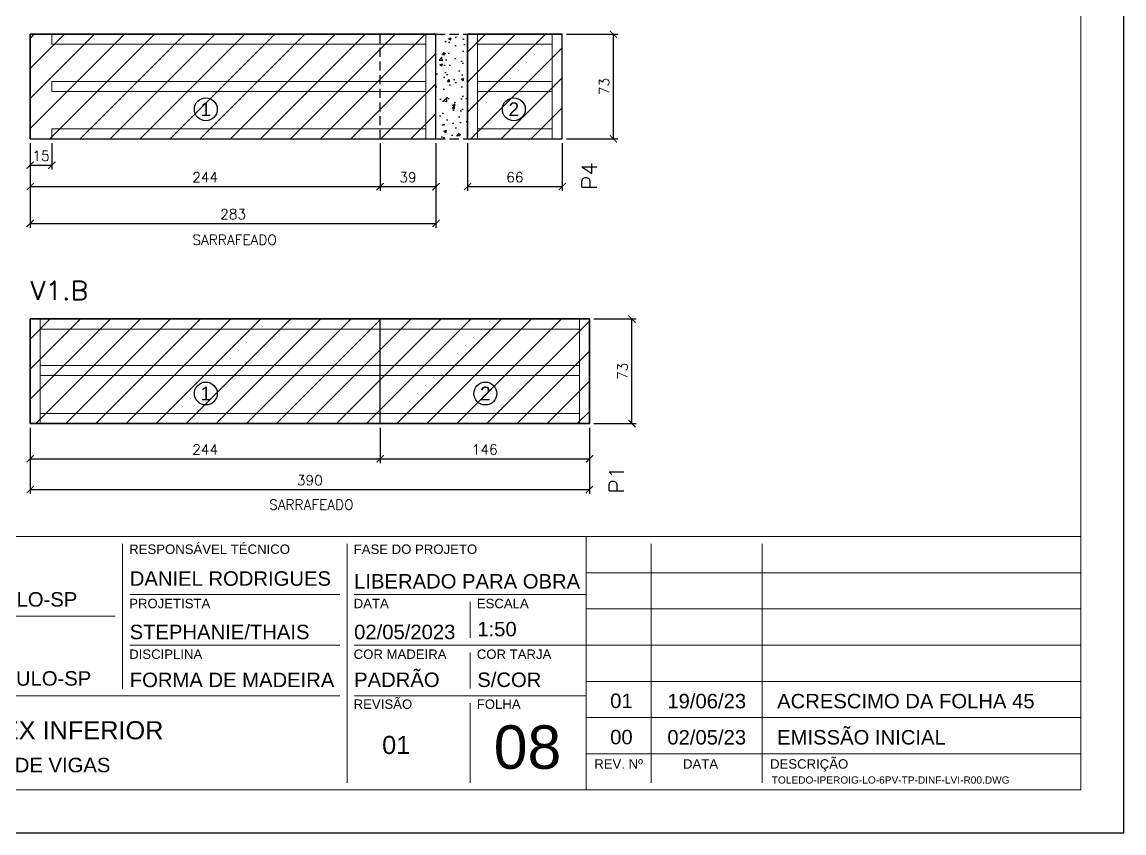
# Model space of a CAD drawing. Extents: x -23436 to 4767, y -4638 to 9755.
# Drawn here: x -19960 to -19191, y 6382 to 6948 of the extents above; entities that cross this region are included whole.
import ezdxf
from ezdxf.enums import TextEntityAlignment as Align

# ---------------------------------------------------------------- set-up
doc = ezdxf.new("R2010")
doc.units = 0
doc.header["$PDMODE"] = 2
doc.header["$PDSIZE"] = 10
doc.linetypes.add('HIDDEN', pattern=[9.525, 6.35, -3.175])
doc.layers.get('0').update_dxf_attribs({"lineweight": 13})
doc.layers.get('Defpoints').update_dxf_attribs({"lineweight": 13})
for name, color, linetype in [('Concreto', 250, 'HIDDEN'), ('Cota', 4, 'Continuous'), ('MB Logo', 255, 'Continuous'), ('Painéis', 200, 'Continuous'), ('Reaproveitamento', 251, 'Continuous'), ('Romaneio', 10, 'Continuous')]:
    doc.layers.add(name, color=color, linetype=linetype)
for name, color, linetype, lineweight in [('FOLHA MB', 7, 'Continuous', 13), ('N° Folha', 5, 'Continuous', 13), ('Sarr 2.2x7', 40, 'Continuous', 9), ('Texto Seção', 7, 'Continuous', 15)]:
    doc.layers.add(name, color=color, linetype=linetype, lineweight=lineweight)
doc.layers.add('Laje_Perimetro', color=7, linetype='Continuous', plot=False)
doc.styles.add('ARIAL', font='arial.ttf', dxfattribs={"oblique": 15, "height": 25})
doc.styles.add('MB_C01', font='arial.ttf', dxfattribs={"height": 1.3})
doc.styles.add('MB_C02', font='arial.ttf', dxfattribs={"height": 2})
doc.styles.add('MB_C03', font='arial.ttf', dxfattribs={"height": 2.5})
doc.styles.add('MB_C04', font='arial.ttf', dxfattribs={"height": 6})
doc.styles.add('REGUA-120', font='ROMANS.shx', dxfattribs={"height": 15})
doc.styles.add('ROMANS', font='romans.shx')
doc.dimstyles.new('Cota Paínel', dxfattribs={"dimtxt": 7, "dimasz": 5, "dimexe": 3, "dimexo": 3, "dimgap": 3, "dimtad": 1, "dimdec": 1, "dimzin": 12, "dimdsep": 46, "dimtxsty": 'ROMANS', "dimblk": 'ARCHTICK', "dimcen": 0, "dimclrd": 4, "dimclre": 4, "dimclrt": 1, "dimadec": 1, "dimazin": 3, "dimtfac": 1, "dimtdec": 1, "dimtmove": 0, "dimatfit": 3, "dimldrblk": 'OBLIQUE', "dimfxl": 1, "dimtolj": 1, "dimtzin": 12, "dimarcsym": 0})
pattern_1 = [(45, (0, 0), (-10.48783, 10.48783), [])]

# ---------------------------------------------------------------- blocks, each defined once
blk = doc.blocks.new('A$C169d8357')
at = {"layer": 'FOLHA MB', "color": 1}
for p, q in [((1109.82, 356.72), (70, 356.72)), ((1109.82, 356.72), (1109.82, 179.94)), ((1455.02, 356.72), (1109.82, 356.72)), ((786.55, 351.67), (786.55, 250.65)), ((943.14, 351.67), (943.14, 184.99)), ((1155.28, 184.99), (1155.28, 351.67)), ((1232.62, 351.67), (1232.62, 184.99)), ((1455.02, 331.47), (1109.82, 331.47)), ((938.09, 316.32), (791.61, 316.32)), ((1109.82, 316.32), (948.19, 316.32)), ((1029, 311.26), (1029, 286.01)), ((781.5, 301.16), (450.7, 301.16)), ((1455.02, 306.21), (1109.82, 306.21)), ((938.09, 280.96), (791.61, 280.96)), ((1109.82, 280.96), (948.19, 280.96)), ((1455.02, 280.96), (1109.82, 280.96)), ((1029, 275.91), (1029, 250.65)), ((1455.02, 255.7), (1109.82, 255.7)), ((938.09, 245.6), (450.7, 245.6)), ((1109.82, 245.6), (948.19, 245.6)), ((1029, 240.55), (1029, 184.99)), ((1455.02, 230.45), (1109.82, 230.45)), ((1455.02, 205.19), (1109.82, 205.19))]:
    blk.add_line(p, q, dxfattribs=at)
for points in [[(0, 1199.94), (0, 149.94), (1485.02, 149.94), (1485.02, 1199.94)], [(70, 1169.94), (70, 179.94), (1455.02, 179.94), (1455.02, 1169.94)]]:
    blk.add_lwpolyline(points, close=True, dxfattribs=at)
at = {"layer": 'FOLHA MB', "color": 6}
for s, height, style, p in [('RESPONSÁVEL TÉCNICO', 6.5663, 'MB_C01', (791.21, 344.6)), ('FASE DO PROJETO', 6.5663, 'MB_C01', (947.79, 344.6)), ('R. HUNGRIA,620-10ºANDAR-SÃO PAULO-SP', 10.102, 'MB_C02', (459.73, 307.83)), ('PROJETISTA', 6.566, 'MB_C01', (791.21, 306.72)), ('DATA', 6.566, 'MB_C01', (947.79, 306.72)), ('ESCALA', 6.566, 'MB_C01', (1033.66, 306.72)), ('DISCIPLINA', 6.566, 'MB_C01', (791.21, 271.36)), ('COR MADEIRA', 6.5663, 'MB_C01', (947.79, 271.36)), ('COR TARJA', 6.566, 'MB_C01', (1033.66, 271.36)), ('RUA IPEROIG,180-PERDIZES-SÃO PAULO-SP', 10.102, 'MB_C02', (459.73, 252.69)), ('REVISÃO', 6.566, 'MB_C01', (947.79, 236.51)), ('FOLHA', 6.566, 'MB_C01', (1033.66, 236.51)), ('PROJETO EXECUTIVO DE LATERAIS DE VIGAS', 10.102, 'MB_C02', (459.73, 192.28))]:
    blk.add_text(s, height=height, dxfattribs=dict(at, style=style)).set_placement(p)
at = {"layer": 'FOLHA MB', "color": 5}
for s, height, style, p in [('DANIEL RODRIGUES', 10.102, 'MB_C02', (791.61, 322.38)), ('LIBERADO PARA OBRA', 10.102, 'MB_C02', (948.09, 320.46)), ('STEPHANIE/THAIS', 10.102, 'MB_C02', (791.51, 285.11)), ('02/05/2023', 10.102, 'MB_C02', (948.09, 285.11)), ('1:50', 10.102, 'MB_C02', (1034, 287.12)), ('FORMA DE MADEIRA', 10.102, 'MB_C02', (791.61, 251.66)), ('PADRÃO', 10.102, 'MB_C02', (948.09, 251.76)), ('S/COR', 10.102, 'MB_C02', (1034, 251.76)), ('01', 10.102, 'MB_C02', (1126.67, 237.06)), ('19/06/23', 10.102, 'MB_C02', (1166.54, 236.89)), ('ACRESCIMO DA FOLHA 45', 10.102, 'MB_C02', (1243.12, 236.89)), ('6º PAVIMENTO / TIPO / DUPLEX INFERIOR', 12.6276, 'MB_C03', (459.73, 215.3)), ('EMISSÃO INICIAL', 10.102, 'MB_C02', (1243.12, 211.64)), ('01', 12.628, 'MB_C03', (967.63, 205.03)), ('00', 10.102, 'MB_C02', (1126.67, 211.8)), ('02/05/23', 10.102, 'MB_C02', (1166.54, 211.64))]:
    blk.add_text(s, height=height, dxfattribs=dict(at, style=style)).set_placement(p)
at = {"layer": 'FOLHA MB', "color": 6, "style": 'MB_C01'}
for s, p in [('REV. Nº', (1132.55, 198.09)), ('DATA', (1189.69, 198.09)), ('DESCRIÇÃO', (1265.45, 198.09))]:
    blk.add_text(s, height=6.566, dxfattribs=at).set_placement(p, align=Align.MIDDLE_CENTER)
at = {"layer": 'FOLHA MB', "insert": (1239.38, 189.41), "char_height": 5.051, "width": 210.8177, "attachment_point": 1, "style": 'MB_C04'}
blk.add_mtext('TOLEDO-IPEROIG-LO-6PV-TP-DINF-LVI-R00.DWG', dxfattribs=at)
blk = doc.blocks.new('_ArchTick')
at = {"color": 0, "linetype": 'ByBlock', "const_width": 0.15}
blk.add_lwpolyline([(-0.5, -0.5), (0.5, 0.5)], dxfattribs=at)
blk = doc.blocks.new('*D125')
at = {"layer": 'Cota', "color": 4, "lineweight": -2, "transparency": 16777216}
for p, q in [((-19580.21, 6939.42), (-19544.45, 6939.42)), ((-19547.45, 6866.42), (-19547.45, 6939.42)), ((-19580.21, 6866.42), (-19544.45, 6866.42))]:
    blk.add_line(p, q, dxfattribs=at)
at = {"layer": 'Defpoints', "color": 0, "transparency": 16777216}
for p in [(-19583.21, 6939.42), (-19547.45, 6939.42), (-19583.21, 6866.42)]:
    blk.add_point(p, dxfattribs=at)
at = {"layer": 'Cota', "color": 4, "lineweight": -2, "transparency": 16777216, "xscale": 5, "yscale": 5, "zscale": 5}
for p, rotation in [((-19547.45, 6939.42), 90), ((-19547.45, 6866.42), 270)]:
    blk.add_blockref('_ArchTick', p, dxfattribs=dict(at, rotation=rotation))
at = {"layer": 'Cota', "color": 1, "transparency": 16777216, "insert": (-19553.95, 6902.92), "char_height": 7, "attachment_point": 5, "rotation": 90, "style": 'ROMANS'}
blk.add_mtext('\\A1;73', dxfattribs=at)
blk = doc.blocks.new('_OBLIQUE')
at = {"color": 0, "linetype": 'ByBlock', "lineweight": -2}
for p, q in [((0, 0), (-1, 0)), ((-0.5, -0.5), (0.5, 0.5))]:
    blk.add_line(p, q, dxfattribs=at)
blk = doc.blocks.new('*D126')
at = {"layer": 'Cota', "color": 4, "lineweight": -2, "transparency": 16777216}
for p, q in [((-19954.21, 6863.42), (-19954.21, 6830.14)), ((-19710.21, 6863.42), (-19710.21, 6830.14)), ((-19954.21, 6833.14), (-19710.21, 6833.14))]:
    blk.add_line(p, q, dxfattribs=at)
at = {"layer": 'Defpoints', "color": 0, "transparency": 16777216}
for p in [(-19954.21, 6866.42), (-19710.21, 6866.42), (-19710.21, 6833.14)]:
    blk.add_point(p, dxfattribs=at)
at = {"layer": 'Cota', "color": 4, "lineweight": -2, "transparency": 16777216, "xscale": 5, "yscale": 5, "zscale": 5, "rotation": 180}
blk.add_blockref('_ArchTick', (-19954.21, 6833.14), dxfattribs=at)
at = {"layer": 'Cota', "color": 4, "lineweight": -2, "transparency": 16777216, "xscale": 5, "yscale": 5, "zscale": 5}
blk.add_blockref('_ArchTick', (-19710.21, 6833.14), dxfattribs=at)
at = {"layer": 'Cota', "color": 1, "transparency": 16777216, "insert": (-19832.21, 6839.64), "char_height": 7, "attachment_point": 5, "style": 'ROMANS'}
blk.add_mtext('\\A1;244', dxfattribs=at)
blk = doc.blocks.new('*D127')
at = {"layer": 'Cota', "color": 4, "lineweight": -2, "transparency": 16777216}
for p, q in [((-19710.21, 6863.42), (-19710.21, 6830.14)), ((-19671.21, 6863.42), (-19671.21, 6830.14)), ((-19710.21, 6833.14), (-19671.21, 6833.14))]:
    blk.add_line(p, q, dxfattribs=at)
at = {"layer": 'Defpoints', "color": 0, "transparency": 16777216}
for p in [(-19710.21, 6866.42), (-19671.21, 6866.42), (-19671.21, 6833.14)]:
    blk.add_point(p, dxfattribs=at)
at = {"layer": 'Cota', "color": 4, "lineweight": -2, "transparency": 16777216, "xscale": 5, "yscale": 5, "zscale": 5, "rotation": 180}
blk.add_blockref('_ArchTick', (-19710.21, 6833.14), dxfattribs=at)
at = {"layer": 'Cota', "color": 4, "lineweight": -2, "transparency": 16777216, "xscale": 5, "yscale": 5, "zscale": 5}
blk.add_blockref('_ArchTick', (-19671.21, 6833.14), dxfattribs=at)
at = {"layer": 'Cota', "color": 1, "transparency": 16777216, "insert": (-19690.71, 6839.64), "char_height": 7, "attachment_point": 5, "style": 'ROMANS'}
blk.add_mtext('\\A1;39', dxfattribs=at)
blk = doc.blocks.new('*D128')
at = {"layer": 'Cota', "color": 4, "lineweight": -2, "transparency": 16777216}
for p, q in [((-19649.21, 6863.42), (-19649.21, 6830.14)), ((-19583.21, 6863.42), (-19583.21, 6830.14)), ((-19649.21, 6833.14), (-19583.21, 6833.14))]:
    blk.add_line(p, q, dxfattribs=at)
at = {"layer": 'Defpoints', "color": 0, "transparency": 16777216}
for p in [(-19649.21, 6866.42), (-19583.21, 6866.42), (-19583.21, 6833.14)]:
    blk.add_point(p, dxfattribs=at)
at = {"layer": 'Cota', "color": 4, "lineweight": -2, "transparency": 16777216, "xscale": 5, "yscale": 5, "zscale": 5, "rotation": 180}
blk.add_blockref('_ArchTick', (-19649.21, 6833.14), dxfattribs=at)
at = {"layer": 'Cota', "color": 4, "lineweight": -2, "transparency": 16777216, "xscale": 5, "yscale": 5, "zscale": 5}
blk.add_blockref('_ArchTick', (-19583.21, 6833.14), dxfattribs=at)
at = {"layer": 'Cota', "color": 1, "transparency": 16777216, "insert": (-19616.21, 6839.64), "char_height": 7, "attachment_point": 5, "style": 'ROMANS'}
blk.add_mtext('\\A1;66', dxfattribs=at)
blk = doc.blocks.new('*D129')
at = {"layer": 'Cota', "color": 4, "lineweight": -2, "transparency": 16777216}
for p, q in [((-19954.21, 6863.42), (-19954.21, 6804.43)), ((-19671.21, 6863.42), (-19671.21, 6804.43)), ((-19954.21, 6807.43), (-19671.21, 6807.43))]:
    blk.add_line(p, q, dxfattribs=at)
at = {"layer": 'Defpoints', "color": 0, "transparency": 16777216}
for p in [(-19954.21, 6866.42), (-19671.21, 6866.42), (-19671.21, 6807.43)]:
    blk.add_point(p, dxfattribs=at)
at = {"layer": 'Cota', "color": 4, "lineweight": -2, "transparency": 16777216, "xscale": 5, "yscale": 5, "zscale": 5, "rotation": 180}
blk.add_blockref('_ArchTick', (-19954.21, 6807.43), dxfattribs=at)
at = {"layer": 'Cota', "color": 4, "lineweight": -2, "transparency": 16777216, "xscale": 5, "yscale": 5, "zscale": 5}
blk.add_blockref('_ArchTick', (-19671.21, 6807.43), dxfattribs=at)
at = {"layer": 'Cota', "color": 1, "transparency": 16777216, "insert": (-19812.71, 6813.93), "char_height": 7, "attachment_point": 5, "style": 'ROMANS'}
blk.add_mtext('\\A1;283', dxfattribs=at)
blk = doc.blocks.new('*D130')
at = {"layer": 'Cota', "color": 4, "lineweight": -2, "transparency": 16777216}
for p, q in [((-19954.21, 6863.42), (-19954.21, 6845.11)), ((-19939.21, 6863.42), (-19939.21, 6845.11)), ((-19954.21, 6848.11), (-19939.21, 6848.11))]:
    blk.add_line(p, q, dxfattribs=at)
at = {"layer": 'Defpoints', "color": 0, "transparency": 16777216}
for p in [(-19954.21, 6866.42), (-19939.21, 6866.42), (-19939.21, 6848.11)]:
    blk.add_point(p, dxfattribs=at)
at = {"layer": 'Cota', "color": 4, "lineweight": -2, "transparency": 16777216, "xscale": 5, "yscale": 5, "zscale": 5, "rotation": 180}
blk.add_blockref('_ArchTick', (-19954.21, 6848.11), dxfattribs=at)
at = {"layer": 'Cota', "color": 4, "lineweight": -2, "transparency": 16777216, "xscale": 5, "yscale": 5, "zscale": 5}
blk.add_blockref('_ArchTick', (-19939.21, 6848.11), dxfattribs=at)
at = {"layer": 'Cota', "color": 1, "transparency": 16777216, "insert": (-19946.71, 6854.61), "char_height": 7, "attachment_point": 5, "style": 'ROMANS'}
blk.add_mtext('\\A1;15', dxfattribs=at)
blk = doc.blocks.new('*D131')
at = {"layer": 'Cota', "color": 4, "lineweight": -2, "transparency": 16777216}
for p, q in [((-19954.21, 6664.8), (-19954.21, 6640.25)), ((-19710.21, 6664.8), (-19710.21, 6640.25)), ((-19954.21, 6643.25), (-19710.21, 6643.25))]:
    blk.add_line(p, q, dxfattribs=at)
at = {"layer": 'Defpoints', "color": 0, "transparency": 16777216}
for p in [(-19954.21, 6667.8), (-19710.21, 6667.8), (-19710.21, 6643.25)]:
    blk.add_point(p, dxfattribs=at)
at = {"layer": 'Cota', "color": 4, "lineweight": -2, "transparency": 16777216, "xscale": 5, "yscale": 5, "zscale": 5, "rotation": 180}
blk.add_blockref('_ArchTick', (-19954.21, 6643.25), dxfattribs=at)
at = {"layer": 'Cota', "color": 4, "lineweight": -2, "transparency": 16777216, "xscale": 5, "yscale": 5, "zscale": 5}
blk.add_blockref('_ArchTick', (-19710.21, 6643.25), dxfattribs=at)
at = {"layer": 'Cota', "color": 1, "transparency": 16777216, "insert": (-19832.21, 6649.75), "char_height": 7, "attachment_point": 5, "style": 'ROMANS'}
blk.add_mtext('\\A1;244', dxfattribs=at)
blk = doc.blocks.new('*D132')
at = {"layer": 'Cota', "color": 4, "lineweight": -2, "transparency": 16777216}
for p, q in [((-19710.21, 6664.8), (-19710.21, 6640.25)), ((-19564.21, 6664.8), (-19564.21, 6640.25)), ((-19710.21, 6643.25), (-19564.21, 6643.25))]:
    blk.add_line(p, q, dxfattribs=at)
at = {"layer": 'Defpoints', "color": 0, "transparency": 16777216}
for p in [(-19710.21, 6667.8), (-19564.21, 6667.8), (-19564.21, 6643.25)]:
    blk.add_point(p, dxfattribs=at)
at = {"layer": 'Cota', "color": 4, "lineweight": -2, "transparency": 16777216, "xscale": 5, "yscale": 5, "zscale": 5, "rotation": 180}
blk.add_blockref('_ArchTick', (-19710.21, 6643.25), dxfattribs=at)
at = {"layer": 'Cota', "color": 4, "lineweight": -2, "transparency": 16777216, "xscale": 5, "yscale": 5, "zscale": 5}
blk.add_blockref('_ArchTick', (-19564.21, 6643.25), dxfattribs=at)
at = {"layer": 'Cota', "color": 1, "transparency": 16777216, "insert": (-19637.21, 6649.75), "char_height": 7, "attachment_point": 5, "style": 'ROMANS'}
blk.add_mtext('\\A1;146', dxfattribs=at)
blk = doc.blocks.new('*D133')
at = {"layer": 'Cota', "color": 4, "lineweight": -2, "transparency": 16777216}
for p, q in [((-19954.21, 6664.8), (-19954.21, 6618.8)), ((-19564.21, 6664.8), (-19564.21, 6618.8)), ((-19954.21, 6621.8), (-19564.21, 6621.8))]:
    blk.add_line(p, q, dxfattribs=at)
at = {"layer": 'Defpoints', "color": 0, "transparency": 16777216}
for p in [(-19954.21, 6667.8), (-19564.21, 6667.8), (-19564.21, 6621.8)]:
    blk.add_point(p, dxfattribs=at)
at = {"layer": 'Cota', "color": 4, "lineweight": -2, "transparency": 16777216, "xscale": 5, "yscale": 5, "zscale": 5, "rotation": 180}
blk.add_blockref('_ArchTick', (-19954.21, 6621.8), dxfattribs=at)
at = {"layer": 'Cota', "color": 4, "lineweight": -2, "transparency": 16777216, "xscale": 5, "yscale": 5, "zscale": 5}
blk.add_blockref('_ArchTick', (-19564.21, 6621.8), dxfattribs=at)
at = {"layer": 'Cota', "color": 1, "transparency": 16777216, "insert": (-19759.21, 6628.3), "char_height": 7, "attachment_point": 5, "style": 'ROMANS'}
blk.add_mtext('\\A1;390', dxfattribs=at)
blk = doc.blocks.new('*D134')
at = {"layer": 'Cota', "color": 4, "lineweight": -2, "transparency": 16777216}
for p, q in [((-19561.21, 6740.8), (-19531.57, 6740.8)), ((-19534.57, 6667.8), (-19534.57, 6740.8)), ((-19561.21, 6667.8), (-19531.57, 6667.8))]:
    blk.add_line(p, q, dxfattribs=at)
at = {"layer": 'Defpoints', "color": 0, "transparency": 16777216}
for p in [(-19564.21, 6740.8), (-19534.57, 6740.8), (-19564.21, 6667.8)]:
    blk.add_point(p, dxfattribs=at)
at = {"layer": 'Cota', "color": 4, "lineweight": -2, "transparency": 16777216, "xscale": 5, "yscale": 5, "zscale": 5}
for p, rotation in [((-19534.57, 6740.8), 90), ((-19534.57, 6667.8), 270)]:
    blk.add_blockref('_ArchTick', p, dxfattribs=dict(at, rotation=rotation))
at = {"layer": 'Cota', "color": 1, "transparency": 16777216, "insert": (-19541.07, 6704.3), "char_height": 7, "attachment_point": 5, "rotation": 90, "style": 'ROMANS'}
blk.add_mtext('\\A1;73', dxfattribs=at)

msp = doc.modelspace()

# ---------------------------------------------------------------- hatches: boundary and pattern name
at = {"layer": 'Concreto'}
h = msp.add_hatch(dxfattribs=at)
h.set_pattern_fill('AR-CONC', color=256, scale=2.5)
h.set_pattern_definition([(50, (-1032.319, -366.382), (17.931505, -1.568803), [1.875, -20.625]), (355, (-1032.319, -366.382), (-3.468783, 18.804803), [1.5, -16.5]), (100.45144, (-1030.825, -366.513), (14.462721, 17.236), [1.593505, -17.528553]), (46.1842, (-1032.319, -361.382), (26.681033, -4.137982), [2.8125, -30.9375]), (96.63564, (-1030.095, -361.727), (23.36655, 24.352965), [2.39026, -26.292844]), (351.18416, (-1032.32, -361.382), (23.36655, 24.352965), [2.25, -24.75]), (21, (-1029.819, -362.632), (14.922676, -10.065472), [1.875, -20.625]), (326, (-1029.819, -362.632), (6.082883, 18.128751), [1.5, -16.5]), (71.45144, (-1028.575, -363.471), (21.00556, 8.063279), [1.593505, -17.528553]), (37.5, (-1032.319, -366.382), (0.3039964, 8.3223463), [0, -16.3, 0, -16.75, 0, -16.5625]), (7.5, (-1032.319, -366.382), (6.5767384, 9.8602928), [0, -9.55, 0, -15.925, 0, -6.3125]), (327.5, (-1037.894, -366.382), (13.345561, -0.5638718), [0, -6.25, 0, -19.5, 0, -25.875]), (317.5, (-1040.394, -366.382), (14.579654, 2.5026246), [0, -8.125, 0, -12.95, 0, -18.375])])
h.paths.add_polyline_path([(-19649.21, 6939.42), (-19671.21, 6939.42), (-19671.21, 6866.42), (-19649.21, 6866.42)])
at = {"layer": 'Reaproveitamento'}
h = msp.add_hatch(dxfattribs=at)
h.set_pattern_fill('ANSI31', color=256, scale=118.656251, style=0)
h.set_pattern_definition(pattern_1)
h.paths.add_polyline_path([(-19954.21, 6866.42), (-19671.21, 6866.42), (-19671.21, 6939.42), (-19954.21, 6939.42)])
h = msp.add_hatch(dxfattribs=at)
h.set_pattern_fill('ANSI31', color=256, scale=118.656251, style=0)
h.set_pattern_definition(pattern_1)
h.paths.add_polyline_path([(-19649.21, 6866.42), (-19583.21, 6866.42), (-19583.21, 6939.42), (-19649.21, 6939.42)])
h = msp.add_hatch(dxfattribs=at)
h.set_pattern_fill('ANSI31', color=256, scale=118.656251, style=0)
h.set_pattern_definition(pattern_1)
h.paths.add_polyline_path([(-19954.21, 6667.8), (-19564.21, 6667.8), (-19564.21, 6740.8), (-19954.21, 6740.8)])

# ---------------------------------------------------------------- linework, layer by layer
at = {"layer": 'Concreto'}
for p, q in [((-19671.21, 6939.42), (-19649.21, 6939.42)), ((-19671.21, 6866.42), (-19649.21, 6866.42))]:
    msp.add_line(p, q, dxfattribs=at)
at = {"layer": 'Laje_Perimetro'}
msp.add_lwpolyline([(-19191.38, 7432.26), (-20676.4, 7432.26), (-20676.4, 6382.26), (-19191.38, 6382.26)], close=True, dxfattribs=at)
at = {"layer": 'Painéis'}
for p, q in [((-19954.21, 6939.42), (-19671.21, 6939.42)), ((-19954.21, 6866.42), (-19954.21, 6939.42)), ((-19671.21, 6866.42), (-19671.21, 6939.42)), ((-19649.21, 6939.42), (-19583.21, 6939.42)), ((-19649.21, 6939.42), (-19583.21, 6939.42)), ((-19649.21, 6866.42), (-19649.21, 6939.42)), ((-19583.21, 6866.42), (-19583.21, 6939.42)), ((-19954.21, 6866.42), (-19671.21, 6866.42)), ((-19649.21, 6866.42), (-19583.21, 6866.42)), ((-19954.21, 6740.8), (-19564.21, 6740.8)), ((-19954.21, 6667.8), (-19954.21, 6740.8)), ((-19710.21, 6667.8), (-19710.21, 6740.8)), ((-19564.21, 6740.8), (-19564.21, 6667.8)), ((-19564.21, 6667.8), (-19954.21, 6667.8))]:
    msp.add_line(p, q, dxfattribs=at)
at = {"layer": 'Painéis', "linetype": 'HIDDEN'}
msp.add_line((-19710.21, 6866.42), (-19710.21, 6939.42), dxfattribs=at)
at = {"layer": 'Painéis'}
for points in [[(-19954.21, 6866.42), (-19671.21, 6866.42), (-19671.21, 6939.42), (-19954.21, 6939.42)], [(-19649.21, 6866.42), (-19583.21, 6866.42), (-19583.21, 6939.42), (-19649.21, 6939.42)], [(-19954.21, 6667.8), (-19564.21, 6667.8), (-19564.21, 6740.8), (-19954.21, 6740.8)]]:
    msp.add_lwpolyline(points, close=True, dxfattribs=at)
at = {"layer": 'Romaneio'}
for centre in [(-19831.75, 6887.11), (-19616.93, 6887.11), (-19831.75, 6688.82), (-19636.75, 6688.82)]:
    msp.add_circle(centre, 8, dxfattribs=at)
at = {"layer": 'Sarr 2.2x7', "color": 50}
for p, q in [((-19939.21, 6939.42), (-19939.21, 6935.92)), ((-19939.21, 6939.42), (-19678.21, 6939.42)), ((-19939.21, 6932.42), (-19939.21, 6935.92)), ((-19939.21, 6932.42), (-19678.21, 6932.42)), ((-19678.21, 6939.42), (-19674.71, 6939.42)), ((-19678.21, 6939.42), (-19678.21, 6866.42)), ((-19678.21, 6939.42), (-19678.21, 6935.92)), ((-19678.21, 6932.42), (-19678.21, 6935.92)), ((-19671.21, 6939.42), (-19674.71, 6939.42)), ((-19671.21, 6939.42), (-19671.21, 6866.42)), ((-19649.21, 6866.42), (-19649.21, 6939.42)), ((-19649.21, 6939.42), (-19645.71, 6939.42)), ((-19642.21, 6939.42), (-19645.71, 6939.42)), ((-19642.21, 6866.42), (-19642.21, 6939.42)), ((-19642.21, 6939.42), (-19642.21, 6935.92)), ((-19642.21, 6939.42), (-19590.21, 6939.42)), ((-19642.21, 6932.42), (-19642.21, 6935.92)), ((-19642.21, 6932.42), (-19590.21, 6932.42)), ((-19590.21, 6939.42), (-19586.71, 6939.42)), ((-19590.21, 6939.42), (-19590.21, 6866.42)), ((-19590.21, 6939.42), (-19590.21, 6935.92)), ((-19590.21, 6932.42), (-19590.21, 6935.92)), ((-19583.21, 6939.42), (-19586.71, 6939.42)), ((-19583.21, 6939.42), (-19583.21, 6866.42)), ((-19939.21, 6906.42), (-19939.21, 6902.92)), ((-19939.21, 6906.42), (-19678.21, 6906.42)), ((-19939.21, 6899.42), (-19939.21, 6902.92)), ((-19678.21, 6906.42), (-19678.21, 6902.92)), ((-19678.21, 6899.42), (-19678.21, 6902.92)), ((-19642.21, 6906.42), (-19642.21, 6902.92)), ((-19642.21, 6906.42), (-19590.21, 6906.42)), ((-19642.21, 6899.42), (-19642.21, 6902.92)), ((-19590.21, 6906.42), (-19590.21, 6902.92)), ((-19590.21, 6899.42), (-19590.21, 6902.92)), ((-19939.21, 6899.42), (-19678.21, 6899.42)), ((-19642.21, 6899.42), (-19590.21, 6899.42)), ((-19678.21, 6873.42), (-19939.21, 6873.42)), ((-19939.21, 6873.42), (-19939.21, 6869.92)), ((-19678.21, 6873.42), (-19678.21, 6869.92)), ((-19590.21, 6873.42), (-19642.21, 6873.42)), ((-19642.21, 6873.42), (-19642.21, 6869.92)), ((-19590.21, 6873.42), (-19590.21, 6869.92)), ((-19939.21, 6866.42), (-19939.21, 6869.92)), ((-19678.21, 6866.42), (-19939.21, 6866.42)), ((-19678.21, 6866.42), (-19678.21, 6869.92)), ((-19678.21, 6866.42), (-19674.71, 6866.42)), ((-19671.21, 6866.42), (-19674.71, 6866.42)), ((-19649.21, 6866.42), (-19645.71, 6866.42)), ((-19642.21, 6866.42), (-19645.71, 6866.42)), ((-19642.21, 6866.42), (-19642.21, 6869.92)), ((-19590.21, 6866.42), (-19642.21, 6866.42)), ((-19590.21, 6866.42), (-19590.21, 6869.92)), ((-19590.21, 6866.42), (-19586.71, 6866.42)), ((-19583.21, 6866.42), (-19586.71, 6866.42)), ((-19954.21, 6667.8), (-19954.21, 6740.8)), ((-19954.21, 6740.8), (-19950.71, 6740.8)), ((-19947.21, 6740.8), (-19950.71, 6740.8)), ((-19947.21, 6667.8), (-19947.21, 6740.8)), ((-19947.21, 6740.8), (-19947.21, 6737.3)), ((-19947.21, 6740.8), (-19571.21, 6740.8)), ((-19571.21, 6740.8), (-19567.71, 6740.8)), ((-19571.21, 6740.8), (-19571.21, 6667.8)), ((-19571.21, 6740.8), (-19571.21, 6737.3)), ((-19564.21, 6740.8), (-19567.71, 6740.8)), ((-19564.21, 6740.8), (-19564.21, 6667.8)), ((-19947.21, 6733.8), (-19947.21, 6737.3)), ((-19947.21, 6733.8), (-19571.21, 6733.8)), ((-19571.21, 6733.8), (-19571.21, 6737.3)), ((-19947.21, 6708.3), (-19947.21, 6704.8)), ((-19947.21, 6708.3), (-19571.21, 6708.3)), ((-19947.21, 6701.3), (-19947.21, 6704.8)), ((-19571.21, 6708.3), (-19571.21, 6704.8)), ((-19571.21, 6701.3), (-19571.21, 6704.8)), ((-19947.21, 6701.3), (-19571.21, 6701.3)), ((-19571.21, 6674.8), (-19947.21, 6674.8)), ((-19947.21, 6674.8), (-19947.21, 6671.3)), ((-19947.21, 6667.8), (-19947.21, 6671.3)), ((-19571.21, 6674.8), (-19571.21, 6671.3)), ((-19571.21, 6667.8), (-19571.21, 6671.3)), ((-19954.21, 6667.8), (-19950.71, 6667.8)), ((-19947.21, 6667.8), (-19950.71, 6667.8)), ((-19571.21, 6667.8), (-19947.21, 6667.8)), ((-19571.21, 6667.8), (-19567.71, 6667.8)), ((-19564.21, 6667.8), (-19567.71, 6667.8))]:
    msp.add_line(p, q, dxfattribs=at)

# ---------------------------------------------------------------- block references
at = {"layer": 'MB Logo'}
msp.add_blockref('A$C169d8357', (-20676.4, 6232.32), dxfattribs=at)

# ---------------------------------------------------------------- texts
at = {"layer": 'N° Folha', "color": 5, "style": 'MB_C04'}
msp.add_text('08', height=30.306, dxfattribs=at).set_placement((-19630.93, 6427))
at = {"layer": 'Painéis', "color": 1, "char_height": 7, "attachment_point": 5, "style": 'ROMANS'}
for insert in [(-19811.64, 6796), (-19758.14, 6611.27)]:
    msp.add_mtext('\\A1;SARRAFEADO', dxfattribs=dict(at, insert=insert))
at = {"layer": 'Romaneio', "color": 0, "style": 'ARIAL'}
for s, p in [('1', (-19831.75, 6887.11)), ('2', (-19616.93, 6887.11)), ('1', (-19831.75, 6688.82)), ('2', (-19636.75, 6688.82))]:
    msp.add_text(s, height=9.6, dxfattribs=at).set_placement(p, align=Align.MIDDLE_CENTER)
at = {"layer": 'Texto Seção', "style": 'REGUA-120', "width": 1.05}
for s, p in [('P4', (-19559.02, 6830.98)), ('P1', (-19540.13, 6619.15))]:
    msp.add_text(s, height=10.4, rotation=90, dxfattribs=at).set_placement(p)
msp.add_text('V1.B', height=13, dxfattribs=at).set_placement((-19954.21, 6754.13))

# ---------------------------------------------------------------- dimensions: what is measured, and where the dimension line sits
at = {"layer": 'Cota'}
for base, p1, p2, picture, middle in [((-19547.45, 6939.42), (-19583.21, 6866.42), (-19583.21, 6939.42), '*D125', (-19553.95, 6902.92)), ((-19534.57, 6740.8), (-19564.21, 6667.8), (-19564.21, 6740.8), '*D134', (-19541.07, 6704.3))]:
    dim = msp.add_linear_dim(base=base, p1=p1, p2=p2, angle=90, dimstyle='Cota Paínel', dxfattribs=at)
    dim.commit()
    dim.dimension.update_dxf_attribs({"geometry": picture, "text_midpoint": middle})
for base, p1, p2, picture, middle in [((-19710.21, 6833.14), (-19954.21, 6866.42), (-19710.21, 6866.42), '*D126', (-19832.21, 6839.64)), ((-19671.21, 6807.43), (-19954.21, 6866.42), (-19671.21, 6866.42), '*D129', (-19812.71, 6813.93)), ((-19671.21, 6833.14), (-19710.21, 6866.42), (-19671.21, 6866.42), '*D127', (-19690.71, 6839.64)), ((-19583.21, 6833.14), (-19649.21, 6866.42), (-19583.21, 6866.42), '*D128', (-19616.21, 6839.64)), ((-19710.21, 6643.25), (-19954.21, 6667.8), (-19710.21, 6667.8), '*D131', (-19832.21, 6649.75)), ((-19564.21, 6621.8), (-19954.21, 6667.8), (-19564.21, 6667.8), '*D133', (-19759.21, 6628.3)), ((-19564.21, 6643.25), (-19710.21, 6667.8), (-19564.21, 6667.8), '*D132', (-19637.21, 6649.75))]:
    dim = msp.add_linear_dim(base=base, p1=p1, p2=p2, dimstyle='Cota Paínel', dxfattribs=at)
    dim.commit()
    dim.dimension.update_dxf_attribs({"geometry": picture, "text_midpoint": middle})
dim = msp.add_linear_dim(base=(-19939.21, 6848.11), p1=(-19954.21, 6866.42), p2=(-19939.21, 6866.42), dimstyle='Cota Paínel', dxfattribs=at)
dim.commit()
dim.dimension.update_dxf_attribs({"geometry": '*D130', "text_midpoint": (-19946.71, 6848.11), "dimtype": 160})

doc.saveas('drawing.dxf')
